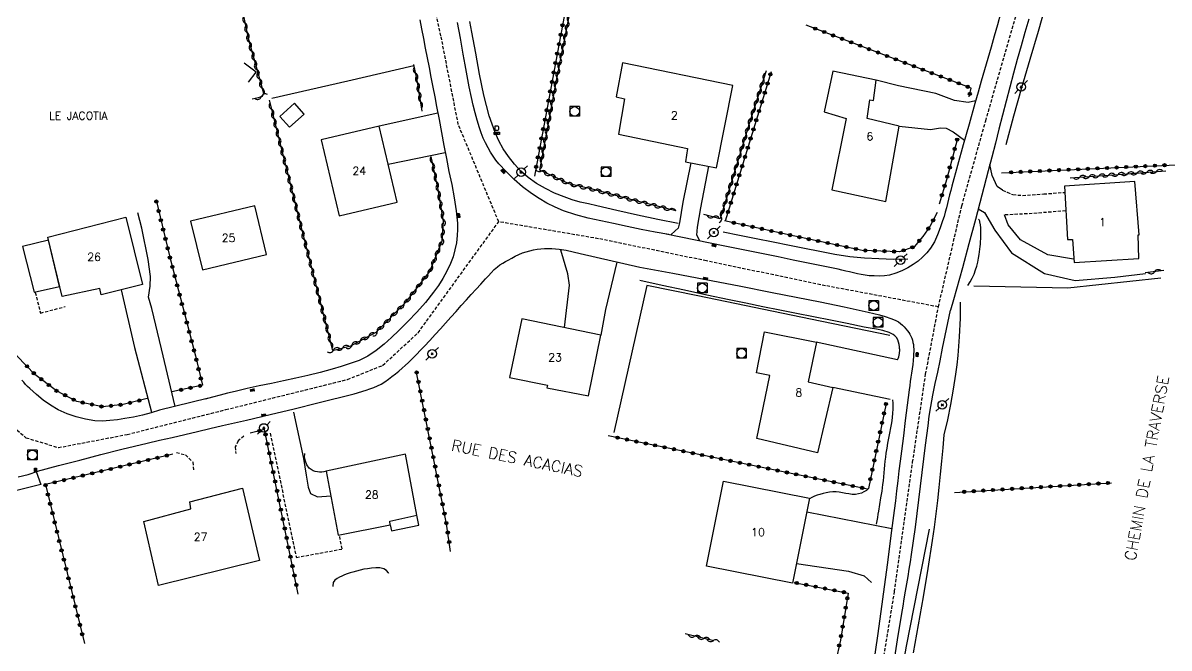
# Model space of a CAD drawing. Header units: millimetres. Extents: x 176000 to 177000, y 162000 to 163001.
# Drawn here: x 176143.6 to 176322.7, y 162331.5 to 162429.3 of the extents above; entities that cross this region are included whole.
import ezdxf
from ezdxf.enums import TextEntityAlignment as Align

# ---------------------------------------------------------------- set-up
doc = ezdxf.new("R2010")
doc.units = ezdxf.units.MM
doc.linetypes.add('DASHED', pattern=[0.75, 0.5, -0.25])
doc.layers.get('0').update_dxf_attribs({"linetype": 'CONTINUOUS'})
for name, color, linetype in [('W0001', 6, 'DASHED'), ('W0008', 7, 'CONTINUOUS'), ('W0014', 7, 'CONTINUOUS'), ('W0017', 7, 'CONTINUOUS'), ('W0101', 7, 'CONTINUOUS'), ('W0104', 1, 'CONTINUOUS'), ('W0112', 1, 'DASHED'), ('W0211', 2, 'CONTINUOUS'), ('W0214', 2, 'CONTINUOUS'), ('W0300', 7, 'CONTINUOUS'), ('W0310', 3, 'CONTINUOUS'), ('W0322', 7, 'CONTINUOUS'), ('W0323', 7, 'CONTINUOUS'), ('W0330', 7, 'CONTINUOUS'), ('W0401', 7, 'CONTINUOUS'), ('W0420', 7, 'CONTINUOUS'), ('W0438', 7, 'CONTINUOUS'), ('W0473', 7, 'CONTINUOUS'), ('W0515', 5, 'CONTINUOUS'), ('W0983', 7, 'CONTINUOUS'), ('W0989', 7, 'CONTINUOUS'), ('W0991', 7, 'CONTINUOUS')]:
    doc.layers.add(name, color=color, linetype=linetype)
doc.styles.get("Standard").update_dxf_attribs({"font": 'romans.shx', "width": 0.85})

# ---------------------------------------------------------------- blocks, each defined once
blk = doc.blocks.new('T420')
for p, q in [((0.75, 0.75), (-0.75, 0.75)), ((-0.75, 0.75), (-0.75, -0.75)), ((0.75, 0.75), (0.75, -0.75)), ((0.75, -0.75), (-0.75, -0.75))]:
    blk.add_line(p, q)
blk.add_ellipse((0, 0), major_axis=(-0.53, 0.53), ratio=1, start_param=3.926991, end_param=10.210176)
blk = doc.blocks.new('T401')
for p, q in [((-0.3, 0.3), (0, 0.3)), ((-0.3, -0.25), (-0.3, 0.3)), ((-0.3, 0.15), (0, 0.15)), ((-0.3, 0), (0, 0)), ((0, 0.3), (0, -0.25)), ((-0.3, -0.15), (0, -0.15)), ((-0.3, -0.25), (-0.3, -0.3)), ((-0.3, -0.3), (0, -0.3)), ((0, -0.3), (0, -0.25))]:
    blk.add_line(p, q)
blk = doc.blocks.new('T473')
for p, q in [((-0.166667, 0.166667), (0.166667, -0.166667)), ((-0.166667, -0.166667), (0.166667, 0.166667)), ((0.500001, 0.500001), (1.000002, 1.000002)), ((-1.000002, -1.000002), (-0.500001, -0.500001))]:
    blk.add_line(p, q)
blk.add_ellipse((0, 0), major_axis=(0.471405, 0.471405), ratio=1, start_param=5.4977871438, end_param=11.780972451)
blk = doc.blocks.new('T438')
for p, q in [((-0.4, 0.2), (0.4, 0.2)), ((-0.4, -0.2), (-0.4, 0.2)), ((0.15, 1.1), (-0.3, 1.1)), ((-0.3, 1.1), (-0.3, 0.5)), ((-0.3, 0.5), (0.15, 0.5)), ((0.3, 0.65), (0.3, 0.95)), ((0.4, 0.2), (0.4, -0.2))]:
    blk.add_line(p, q)
at = {"flags": 128}
for points in [[(-0.4, -0.2), (0.4, 0.2)], [(0.4, -0.2), (-0.4, -0.2)]]:
    blk.add_lwpolyline(points, dxfattribs=at)
for centre, major_axis, start_param, end_param in [((0.15, 0.95), (0.106, -0.106), 0.785398, 2.356194), ((0.15, 0.65), (0.106, 0.106), 3.926991, 5.497787)]:
    blk.add_ellipse(centre, major_axis=major_axis, ratio=1, start_param=start_param, end_param=end_param)
blk = doc.blocks.new('t310o')
at = {"color": 0, "linetype": 'Continuous'}
for centre, start, end in [((-0.5, 0.38), 216.8699, 323.1304), ((0.5, -0.37), 36.8699, 143.1303)]:
    blk.add_arc(centre, 0.625, start, end, dxfattribs=at)
blk = doc.blocks.new('t323o')
at = {"color": 0, "linetype": 'Continuous'}
for radius in [0.25, 0.15]:
    blk.add_circle((0, 0), radius, dxfattribs=at)
blk = doc.blocks.new('t322o')
at = {"color": 0, "linetype": 'Continuous'}
for radius in [0.25, 0.15]:
    blk.add_circle((0, 0), radius, dxfattribs=at)

msp = doc.modelspace()

# ---------------------------------------------------------------- linework, layer by layer
at = {"layer": 'W0001'}
for points in [[(176286.64, 162384.88), (176290.29, 162400.69), (176294.02, 162413.95), (176299, 162431.25), (176303.51, 162448.41), (176304.16, 162451.37), (176304.93, 162454.31), (176305.8, 162457.21), (176306.8, 162460.08), (176307.67, 162462.32), (176308.63, 162464.52), (176309.67, 162466.69), (176310.8, 162468.81)], [(176217.96, 162398.19), (176211.65, 162413.37), (176208.94, 162427.24), (176206.48, 162438.73), (176204.17, 162448.22), (176199.83, 162454.01), (176191.36, 162458.56), (176173.72, 162463.36), (176167.59, 162463.86), (176161.46, 162464.28), (176155.33, 162464.62), (176149.19, 162464.88), (176143.28, 162465.13), (176137.35, 162465.39), (176131.41, 162465.44), (176125.48, 162465.11), (176123.43, 162464.85), (176121.4, 162464.49), (176119.39, 162464.02), (176117.41, 162463.44), (176119.7, 162450.98), (176137.91, 162455.31), (176149.19, 162464.88)], [(176137.22, 162375.52), (176138.7, 162371.33), (176141.02, 162367.13), (176144.12, 162364.43), (176149.18, 162362.89), (176159.92, 162364.94), (176175.32, 162368.82), (176194.35, 162373.54), (176199.83, 162375.74), (176205.38, 162380.85), (176217.96, 162398.19)], [(176286.64, 162384.88), (176268.98, 162388.19), (176250.4, 162392.07), (176233.53, 162395.54), (176217.96, 162398.19)], [(176269.9, 162283.52), (176273.05, 162299.33), (176276.06, 162317.72), (176279.78, 162340.37), (176282.61, 162360.59), (176284.64, 162374.36), (176286.64, 162384.88)]]:
    msp.add_lwpolyline(points, dxfattribs=at)
at = {"layer": 'W0008'}
for points in [[(176205.63, 162429.76), (176205.89, 162428.35), (176206.19, 162426.84), (176206.49, 162425.32), (176206.78, 162423.8), (176207.08, 162422.29), (176207.38, 162420.77), (176207.67, 162419.25), (176207.97, 162417.74), (176208.26, 162416.22), (176208.64, 162414.19), (176209.02, 162412.16), (176209.4, 162410.13), (176209.78, 162408.09), (176210.19, 162406.05), (176210.62, 162404), (176211.01, 162401.94), (176211.31, 162399.87), (176211.42, 162398.92), (176211.5, 162397.96), (176211.53, 162396.99), (176211.49, 162396.03), (176211.34, 162394.91), (176211.12, 162393.81), (176210.82, 162392.73), (176210.43, 162391.67), (176209.88, 162390.48), (176209.24, 162389.34), (176208.53, 162388.25), (176207.77, 162387.19), (176206.52, 162385.59), (176205.18, 162384.08), (176203.78, 162382.62), (176202.34, 162381.2), (176201.21, 162380.12), (176200.06, 162379.05), (176198.84, 162378.05), (176197.52, 162377.18), (176196.18, 162376.52), (176194.78, 162376.01), (176193.35, 162375.58), (176191.93, 162375.17), (176190.06, 162374.64), (176188.17, 162374.17), (176186.27, 162373.73), (176184.37, 162373.32), (176182.46, 162372.93), (176180.56, 162372.53), (176178.66, 162372.11), (176176.77, 162371.67), (176175.6, 162371.38), (176174.44, 162371.09), (176173.28, 162370.78), (176172.12, 162370.48)], [(176296.32, 162430.74), (176295.84, 162428.98), (176295.35, 162427.22), (176294.85, 162425.46), (176294.34, 162423.7), (176293.84, 162421.94), (176293.33, 162420.19), (176292.83, 162418.43), (176292.33, 162416.67), (176291.42, 162413.45), (176290.52, 162410.22), (176289.62, 162407), (176288.73, 162403.77), (176288.55, 162403.09), (176288.38, 162402.41), (176288.22, 162401.72), (176288.06, 162401.04), (176287.89, 162400.36), (176287.71, 162399.68), (176287.51, 162399.01), (176287.29, 162398.34), (176286.9, 162397.24), (176286.5, 162396.14), (176286.02, 162395.06), (176285.4, 162394.05), (176284.83, 162393.32), (176284.17, 162392.65), (176283.46, 162392.04), (176282.71, 162391.5), (176281.84, 162390.97), (176280.94, 162390.51), (176279.99, 162390.14), (176279.02, 162389.86), (176278.22, 162389.73), (176277.42, 162389.69), (176276.62, 162389.71), (176275.82, 162389.76), (176275.2, 162389.83), (176274.59, 162389.93), (176273.98, 162390.05), (176273.37, 162390.19), (176272.77, 162390.34), (176272.17, 162390.49), (176271.56, 162390.63), (176270.96, 162390.77), (176268.62, 162391.25), (176266.28, 162391.73), (176263.94, 162392.21), (176261.6, 162392.68), (176260.56, 162392.89), (176259.51, 162393.1), (176258.47, 162393.31), (176257.43, 162393.52), (176256.38, 162393.73), (176255.34, 162393.94), (176254.3, 162394.15), (176253.26, 162394.36), (176250.97, 162394.84), (176248.68, 162395.31), (176246.39, 162395.79), (176244.1, 162396.27)], [(176300.75, 162429.87), (176300.14, 162427.77), (176299.54, 162425.67), (176298.95, 162423.56), (176298.36, 162421.39), (176297.78, 162419.21), (176297.21, 162417.03), (176296.65, 162414.85), (176296.09, 162412.67), (176295.53, 162410.49), (176294.96, 162408.31), (176294.39, 162406.14), (176293.4, 162402.34), (176292.41, 162398.54), (176291.41, 162394.75), (176290.38, 162390.96), (176289.93, 162389.31), (176289.47, 162387.65), (176289, 162386), (176288.52, 162384.36)], [(176145.92, 162359.19), (176149.21, 162360.08), (176152.51, 162360.94), (176155.81, 162361.79), (176159.11, 162362.62), (176161.07, 162363.1), (176163.03, 162363.57), (176165, 162364.03), (176166.96, 162364.49), (176168.93, 162364.95), (176170.89, 162365.4), (176172.85, 162365.86), (176174.82, 162366.32), (176178.54, 162367.2), (176182.26, 162368.06), (176185.99, 162368.95), (176189.7, 162369.86), (176191.6, 162370.33), (176193.5, 162370.8), (176195.39, 162371.31), (176197.26, 162371.88), (176197.85, 162372.08), (176198.44, 162372.29), (176199.02, 162372.53), (176199.58, 162372.81), (176200.17, 162373.16), (176200.74, 162373.56), (176201.29, 162373.98), (176201.83, 162374.41), (176202.36, 162374.83), (176202.86, 162375.28), (176203.36, 162375.73), (176203.85, 162376.19), (176204.5, 162376.81), (176205.13, 162377.45), (176205.75, 162378.1), (176206.36, 162378.75), (176207.2, 162379.64), (176208.03, 162380.54), (176208.85, 162381.44), (176209.67, 162382.35), (176210.48, 162383.26), (176211.3, 162384.17), (176212.12, 162385.08), (176212.94, 162385.98), (176213.68, 162386.8), (176214.42, 162387.63), (176215.16, 162388.45), (176215.92, 162389.26), (176216.36, 162389.74), (176216.8, 162390.23), (176217.25, 162390.7), (176217.75, 162391.13), (176218.15, 162391.43), (176218.58, 162391.7), (176219.01, 162391.96), (176219.45, 162392.2), (176219.99, 162392.51), (176220.54, 162392.8), (176221.11, 162393.08), (176221.68, 162393.31), (176222.25, 162393.5), (176222.82, 162393.66), (176223.4, 162393.79), (176223.98, 162393.89), (176224.55, 162393.96), (176225.11, 162394.01), (176225.69, 162394.03), (176226.26, 162394.01), (176227.38, 162393.9), (176228.49, 162393.74), (176229.59, 162393.5), (176230.67, 162393.21)], [(176230.67, 162393.21), (176239.98, 162391.08)], [(176279.6, 162328.76), (176280.26, 162332.86), (176280.92, 162336.96), (176281.11, 162338.11), (176281.31, 162339.27), (176281.5, 162340.42), (176281.7, 162341.57), (176281.9, 162342.73), (176282.09, 162343.88), (176282.28, 162345.04), (176282.45, 162346.2), (176282.76, 162348.33), (176283.04, 162350.46), (176283.32, 162352.6), (176283.58, 162354.73), (176283.84, 162356.87), (176284.11, 162359.01), (176284.37, 162361.14), (176284.64, 162363.28), (176284.83, 162364.78), (176285.01, 162366.29), (176285.2, 162367.8), (176285.43, 162369.3), (176285.76, 162371.09), (176286.13, 162372.88), (176286.52, 162374.66), (176286.9, 162376.45), (176287.3, 162378.43), (176287.71, 162380.4), (176288.12, 162382.38), (176288.52, 162384.36)]]:
    msp.add_lwpolyline(points, dxfattribs=at)
at = {"layer": 'W0014'}
for points in [[(176244.55, 162396.19), (176242.37, 162396.58), (176240.2, 162397), (176238.04, 162397.44), (176235.88, 162397.92), (176233.92, 162398.34), (176231.95, 162398.76), (176229.99, 162399.25), (176228.08, 162399.9), (176226.77, 162400.46), (176225.5, 162401.11), (176224.27, 162401.83), (176223.08, 162402.63), (176221.7, 162403.67), (176220.39, 162404.79), (176219.15, 162405.99), (176217.98, 162407.26), (176217.51, 162407.84), (176217.07, 162408.45), (176216.67, 162409.08), (176216.3, 162409.73), (176215.9, 162410.5), (176215.55, 162411.28), (176215.24, 162412.08), (176214.95, 162412.88), (176214.58, 162414.05), (176214.27, 162415.23), (176213.99, 162416.41), (176213.72, 162417.6), (176213.36, 162419.3), (176213.04, 162421), (176212.74, 162422.7), (176212.43, 162424.41), (176211.97, 162426.88), (176211.51, 162429.35)], [(176245.99, 162397.94), (176242.8, 162398.56), (176239.61, 162399.22), (176236.43, 162399.93), (176233.26, 162400.68), (176231.98, 162400.98), (176230.69, 162401.27), (176229.41, 162401.62), (176228.16, 162402.06), (176226.69, 162402.68), (176225.25, 162403.38), (176223.86, 162404.19), (176222.55, 162405.13), (176221.43, 162406.12), (176220.4, 162407.2), (176219.48, 162408.37), (176218.64, 162409.6), (176217.96, 162410.83), (176217.4, 162412.12), (176216.92, 162413.44), (176216.49, 162414.77), (176215.63, 162417.99), (176214.97, 162421.27), (176214.39, 162424.56), (176213.77, 162427.82), (176213.43, 162429.48)], [(176239.98, 162391.08), (176245.16, 162390.13), (176250.33, 162389.15), (176255.51, 162388.16), (176260.68, 162387.14), (176264.42, 162386.41), (176268.17, 162385.68), (176271.91, 162384.9), (176275.64, 162384.05), (176276.54, 162383.84), (176277.44, 162383.62), (176278.33, 162383.37), (176279.21, 162383.06), (176279.61, 162382.9), (176280, 162382.73), (176280.38, 162382.52), (176280.74, 162382.29), (176281.04, 162382.03), (176281.31, 162381.76), (176281.56, 162381.46), (176281.8, 162381.15), (176281.99, 162380.89), (176282.17, 162380.61), (176282.33, 162380.32), (176282.47, 162380.01), (176282.58, 162379.67), (176282.66, 162379.33), (176282.72, 162378.98), (176282.76, 162378.63), (176282.78, 162378.26), (176282.78, 162377.9), (176282.77, 162377.53), (176282.74, 162377.17), (176282.69, 162376.51), (176282.62, 162375.85), (176282.53, 162375.19), (176282.44, 162374.54), (176282.34, 162373.88), (176282.24, 162373.23), (176282.15, 162372.57), (176282.06, 162371.92), (176281.76, 162369.52), (176281.46, 162367.12), (176281.16, 162364.73), (176280.86, 162362.33), (176280.67, 162360.78), (176280.48, 162359.23), (176280.29, 162357.68), (176280.1, 162356.13), (176279.91, 162354.58), (176279.72, 162353.03), (176279.52, 162351.47), (176279.32, 162349.92), (176278.62, 162344.55), (176277.9, 162339.19), (176277.16, 162333.82), (176276.4, 162328.46)], [(176280.23, 162376.59), (176280.34, 162376.83), (176280.43, 162377.08), (176280.5, 162377.34), (176280.55, 162377.6), (176280.57, 162377.72), (176280.58, 162377.85), (176280.59, 162377.98), (176280.59, 162378.11), (176280.59, 162378.24), (176280.58, 162378.36), (176280.57, 162378.49), (176280.55, 162378.62), (176280.5, 162378.99), (176280.42, 162379.37), (176280.29, 162379.74), (176280.1, 162380.08), (176279.85, 162380.34), (176279.56, 162380.56), (176279.24, 162380.73), (176278.92, 162380.88), (176277.97, 162381.2), (176276.98, 162381.4), (176276, 162381.55), (176275.02, 162381.72), (176272.39, 162382.27), (176269.76, 162382.81), (176267.12, 162383.34), (176264.49, 162383.86), (176261.85, 162384.39), (176259.21, 162384.91), (176256.58, 162385.45), (176253.95, 162385.99), (176250.45, 162386.72), (176246.96, 162387.47), (176243.48, 162388.22), (176239.99, 162388.98)], [(176164.99, 162368.73), (176163.65, 162368.31), (176162.3, 162367.96), (176160.94, 162367.65), (176159.56, 162367.41), (176158.41, 162367.24), (176157.24, 162367.1), (176156.07, 162367.03), (176154.89, 162367.09), (176153.4, 162367.33), (176151.95, 162367.69), (176150.53, 162368.19), (176149.15, 162368.81), (176147.94, 162369.5), (176146.81, 162370.31), (176145.74, 162371.2), (176144.7, 162372.11), (176144.37, 162372.43), (176144.07, 162372.76), (176143.77, 162373.1), (176143.48, 162373.45)], [(176172.42, 162370.56), (176164.99, 162368.73)], [(176142.91, 162358.3), (176144.45, 162358.7), (176145.96, 162359.2)], [(176145.71, 162359.15), (176146.45, 162357.14)], [(176146.45, 162357.14), (176136.32, 162354.64)]]:
    msp.add_lwpolyline(points, dxfattribs=at)
at = {"layer": 'W0017'}
for points in [[(176292.45, 162417.1), (176291.26, 162416.85), (176289.15, 162417.16), (176286.22, 162418.25), (176280.39, 162419.42), (176276.92, 162420.31)], [(176208.46, 162415.18), (176199.3, 162413.14)], [(176280.52, 162413.14), (176285.41, 162412.6), (176286.95, 162412.86), (176287.86, 162412.83), (176288.95, 162412.23), (176290.72, 162410.92)], [(176200.71, 162407.15), (176200.7, 162407.18), (176209.61, 162409.02)], [(176247.95, 162407.42), (176246.7, 162401.23), (176246.18, 162398), (176245.98, 162397.17), (176245.53, 162396.76), (176244.82, 162396.13)], [(176249.54, 162400.34), (176250.79, 162406.87)], [(176296.66, 162403.13), (176295.79, 162403.69), (176295.01, 162405.42), (176294.66, 162407.14)], [(176167.44, 162369.33), (176165.27, 162378.35), (176163.76, 162384.64), (176163.28, 162386.39), (176163.51, 162388.11), (176163.59, 162389.65), (176163.21, 162392.3), (176162.21, 162397.17), (176161.57, 162399.57)], [(176249.38, 162395.22), (176248.91, 162396.09), (176249.02, 162397.34), (176249.54, 162400.34)], [(176292.85, 162400.2), (176293.84, 162399.63), (176295.45, 162396.89), (176298.03, 162393.35), (176303.19, 162390.1), (176308.01, 162389), (176314.17, 162389.54), (176318.96, 162390.1)], [(176307.71, 162392.33), (176303.73, 162393.01), (176299.48, 162395.34), (176297.55, 162397.71), (176296.98, 162399.25)], [(176228.21, 162381.65), (176229.04, 162388.27), (176228.74, 162390.04), (176227.67, 162393.75)], [(176236.43, 162391.89), (176234.62, 162384.47), (176233.93, 162380.48)], [(176158.97, 162387.55), (176161.06, 162378.53), (176163.74, 162368.43)], [(176280.23, 162376.59), (176267.55, 162379.38)], [(176279.12, 162370.39), (176270.13, 162372.28)], [(176185.92, 162368.42), (176187.49, 162361.16), (176187.89, 162358.57), (176188.2, 162356.71), (176188.56, 162355.69), (176189.68, 162355.21), (176191.72, 162355.36)], [(176279.36, 162350.21), (176266.08, 162352.79)], [(176264.49, 162344.79), (176272.61, 162343.58), (176275.06, 162342.82), (176276.2, 162341.81)]]:
    msp.add_lwpolyline(points, dxfattribs=at)
at = {"layer": 'W0101'}
for points in [[(176251.98, 162406.64), (176254.54, 162419.51), (176237.29, 162423.01), (176236.29, 162417.73), (176237.63, 162417.41), (176236.65, 162411.86), (176247.45, 162409.66), (176247.12, 162407.58)], [(176278.42, 162401.34), (176280.52, 162413.15), (176275.51, 162414.35), (176275.91, 162417.27), (176276.51, 162417.14), (176276.92, 162420.31), (176270.12, 162421.75), (176268.77, 162415.39), (176272.21, 162414.35), (176269.97, 162403.17)], [(176202.09, 162401.26), (176199.3, 162413.14), (176190.24, 162411.02), (176193.03, 162399.14)], [(176306.33, 162403.74), (176306.82, 162395.44), (176307.57, 162395.39), (176307.57, 162395.4), (176307.84, 162391.81), (176317.93, 162392.46), (176317.81, 162396.15), (176318.01, 162396.17), (176317.33, 162404.46)], [(176171.69, 162390.65), (176181.7, 162393.09), (176179.85, 162400.7), (176169.83, 162398.26), (176171.69, 162390.65)], [(176162.33, 162388.36), (176155.87, 162386.79), (176155.65, 162387.73), (176149.76, 162386.5), (176147.51, 162395.76), (176159.74, 162398.88)], [(176219.63, 162373.82), (176225.56, 162372.67), (176225.5, 162372.22), (176231.98, 162370.97), (176233.93, 162380.48), (176221.56, 162383.01)], [(176270.13, 162372.29), (176267.75, 162362.05), (176258.28, 162364.29), (176260.28, 162374.16), (176258.24, 162374.56), (176259.46, 162380.96), (176267.61, 162379.37), (176266.29, 162373.15)], [(176192.87, 162349.21), (176201.03, 162350.83), (176200.93, 162351.4), (176205.18, 162352.34), (176203.4, 162361.86), (176191.01, 162359.2)], [(176180.59, 162345.23), (176164.83, 162341.34), (176162.53, 162351.34), (176169.88, 162353.34), (176169.74, 162354.43), (176177.93, 162356.53)], [(176266.52, 162354.98), (176263.87, 162341.68), (176250.4, 162344.36), (176253.05, 162357.66)]]:
    msp.add_lwpolyline(points, close=True, dxfattribs=at)
at = {"layer": 'W0104'}
for points in [[(176180.06, 162421.55), (176178.2, 162422.97)], [(176178.86, 162419.99), (176180.06, 162421.55)], [(176201.03, 162350.83), (176201.22, 162349.89), (176205.46, 162350.76), (176205.18, 162352.34)]]:
    msp.add_lwpolyline(points, dxfattribs=at)
for points in [[(176185.3, 162412.96), (176187.58, 162415.03), (176186.06, 162416.71), (176183.77, 162414.64)], [(176147.62, 162395.3), (176143.59, 162394.33), (176145.4, 162387.19), (176149.38, 162388.05)]]:
    msp.add_lwpolyline(points, close=True, dxfattribs=at)
at = {"layer": 'W0112'}
for points in [[(176296.65, 162403.13), (176297.36, 162402.8), (176298.27, 162402.43), (176299.78, 162402.31), (176303.09, 162402.53), (176306.32, 162402.78)], [(176306.53, 162399.89), (176301.29, 162399.47), (176296.92, 162399.24)], [(176145.58, 162387.15), (176146.39, 162383.91), (176150.26, 162384.93)], [(176178.16, 162364.66), (176177.26, 162363.92), (176176.81, 162363), (176176.88, 162361.94)], [(176182.25, 162365.12), (176186.35, 162345.72), (176193.52, 162347.04), (176193.07, 162349.25)], [(176167.64, 162362.13), (176169.03, 162361.73), (176170.17, 162360.63), (176170.3, 162359.36)]]:
    msp.add_lwpolyline(points, dxfattribs=at)
at = {"layer": 'W0211'}
for points in [[(176297.2, 162410.29), (176298.43, 162414.73), (176299.69, 162419.16), (176300.96, 162423.58), (176302.26, 162428), (176303.52, 162432.39), (176304.77, 162436.78), (176306.1, 162441.16), (176307.6, 162445.48), (176308.38, 162447.74), (176309.17, 162450.04), (176310.17, 162452.29), (176311.53, 162454.35), (176312.15, 162455.03), (176312.85, 162455.63), (176313.65, 162456.12), (176314.54, 162456.45), (176316.57, 162456.74), (176318.6, 162456.61), (176320.57, 162456.18), (176322.46, 162455.57), (176325.6, 162454.12)], [(176291.23, 162388.2), (176291.59, 162388.78), (176291.91, 162389.39), (176292.2, 162390.02), (176292.45, 162390.66), (176292.64, 162391.25), (176292.78, 162391.86), (176292.9, 162392.48), (176293, 162393.09), (176293.06, 162393.49), (176293.12, 162393.9), (176293.16, 162394.3), (176293.2, 162394.7), (176293.23, 162395.11), (176293.25, 162395.52), (176293.27, 162395.92), (176293.27, 162396.33), (176293.27, 162396.79), (176293.26, 162397.26), (176293.21, 162397.73), (176293.11, 162398.19), (176293.08, 162398.3), (176293.03, 162398.4), (176292.98, 162398.5), (176292.92, 162398.59)], [(176287.54, 162364.88), (176288.09, 162367.24), (176288.58, 162369.61), (176289.01, 162372), (176289.38, 162374.39), (176289.56, 162375.84), (176289.7, 162377.3), (176289.81, 162378.76), (176289.91, 162380.22), (176289.97, 162381.18), (176290.02, 162382.15), (176290.06, 162383.11), (176290.09, 162384.07), (176290.1, 162384.46), (176290.1, 162384.85), (176290.11, 162385.24), (176290.1, 162385.62)], [(176282.73, 162330.81), (176283.55, 162335.19), (176284.32, 162339.57), (176285.04, 162343.97), (176285.71, 162348.37), (176286.01, 162350.44), (176286.27, 162352.52), (176286.52, 162354.6), (176286.75, 162356.67), (176286.97, 162358.73), (176287.18, 162360.78), (176287.36, 162362.83), (176287.54, 162364.88)], [(176191.01, 162359.2), (176190.67, 162359.11), (176190.33, 162359.07), (176189.98, 162359.06), (176189.64, 162359.1), (176189.3, 162359.17), (176188.96, 162359.27), (176188.64, 162359.44), (176188.36, 162359.68), (176188, 162360.18), (176187.76, 162360.75), (176187.65, 162361.35), (176187.67, 162361.97)], [(176275.71, 162356.48), (176275.38, 162356.19), (176275.01, 162355.95), (176274.61, 162355.77), (176274.18, 162355.65), (176273.67, 162355.58), (176273.16, 162355.58), (176272.65, 162355.64), (176272.15, 162355.73), (176271.65, 162355.82), (176271.16, 162355.91), (176270.66, 162355.96), (176270.15, 162355.97), (176269.63, 162355.92), (176269.12, 162355.83), (176268.61, 162355.71), (176268.11, 162355.57), (176267.69, 162355.43), (176267.29, 162355.28), (176266.89, 162355.1), (176266.5, 162354.9)]]:
    msp.add_lwpolyline(points, dxfattribs=at)
at = {"layer": 'W0214'}
for points in [[(176281.88, 162392.34), (176279.61, 162392.31), (176277.34, 162392.37), (176275.08, 162392.51), (176272.82, 162392.73), (176270.45, 162393.07), (176268.09, 162393.52), (176265.74, 162394.01), (176263.4, 162394.49), (176260.8, 162395), (176258.19, 162395.51), (176255.59, 162396.04), (176253, 162396.57)], [(176279.49, 162370.35), (176279.53, 162369.85), (176279.54, 162369.34), (176279.53, 162368.84), (176279.49, 162368.34), (176279.41, 162367.54), (176279.3, 162366.74), (176279.16, 162365.95), (176279.01, 162365.16), (176278.85, 162364.37), (176278.7, 162363.58), (176278.56, 162362.79), (176278.44, 162361.99), (176278.36, 162361.38), (176278.29, 162360.77), (176278.23, 162360.16), (176278.18, 162359.55), (176278.12, 162358.94), (176278.06, 162358.33), (176277.99, 162357.71), (176277.92, 162357.11), (176277.78, 162356.07), (176277.61, 162355.04), (176277.45, 162354), (176277.28, 162352.97), (176277.19, 162352.46), (176277.11, 162351.94), (176277.02, 162351.42), (176276.93, 162350.91)]]:
    msp.add_lwpolyline(points, dxfattribs=at)
at = {"layer": 'W0300'}
msp.add_lwpolyline([(176285.17, 162350.16), (176281.62, 162331.86), (176279.73, 162321.28), (176277.71, 162311.86), (176276.73, 162305.39), (176275.68, 162298.49), (176275, 162292.46)], dxfattribs=at)
at = {"layer": 'W0310'}
for points in [[(176167, 162458.95), (176168.73, 162458.88), (176170.2, 162458.61), (176170.85, 162458.43), (176171.3, 162457.74), (176172.64, 162452.42), (176176.6, 162437.57), (176178.8, 162426.91), (176181.2, 162418.29), (176181.02, 162417.79), (176180.39, 162417.58), (176179.45, 162417.33)], [(176245.6, 162399.88), (176239.16, 162401.52), (176232.99, 162403.16), (176228.97, 162404.12), (176224.36, 162406.23), (176226.91, 162419.99), (176230.26, 162436.88), (176239.22, 162438.17), (176244.8, 162436.09)], [(176205.98, 162415.48), (176205.22, 162420.3), (176204.68, 162422.77)], [(176259.75, 162421.78), (176257.07, 162413.49), (176252.56, 162398.64), (176250.02, 162399.33)], [(176182.11, 162417.2), (176187.26, 162396.65), (176192.01, 162378.08), (176194.87, 162378.81), (176198.84, 162380.92), (176203.57, 162385.72), (176207.19, 162390.42), (176209.13, 162395.2), (176209.35, 162398.24), (176208.53, 162402.95), (176207.39, 162408.41)], [(176307.21, 162405.03), (176313.96, 162405.53), (176322.14, 162406.15)], [(176321.86, 162390.58), (176318.92, 162390.2)], [(176251.57, 162332.68), (176247.08, 162333.75)]]:
    msp.add_lwpolyline(points, dxfattribs=at)
at = {"layer": 'W0322'}
for points in [[(176284.2, 162395.88), (176282.87, 162394.29), (176280.55, 162393.5), (176274.74, 162393.72), (176263.47, 162396.11), (176253.21, 162398.35)], [(176278.45, 162369.76), (176275.71, 162356.48)], [(176264.12, 162341.79), (176272.54, 162340.15), (176271.33, 162332.79), (176270.8, 162330.49)]]:
    msp.add_lwpolyline(points, dxfattribs=at)
at = {"layer": 'W0323'}
for points in [[(176222.95, 162436.14), (176229.49, 162437.35), (176223.54, 162405.3)], [(176291.44, 162417.73), (176291.75, 162419.08), (176265.99, 162428.92)], [(176260.51, 162421.62), (176253.33, 162398.29)], [(176289.62, 162411.22), (176287.93, 162404.88), (176286.75, 162400.92)], [(176296.49, 162405.84), (176323.8, 162407.1), (176328.64, 162407.43)], [(176163.04, 162370.54), (176159.32, 162369.62), (176156.05, 162369.28), (176152.08, 162370.11), (176148.9, 162371.75), (176145.51, 162374.33), (176142.72, 162377.19), (176141.91, 162378.6), (176140.69, 162382.92), (176134.99, 162405.38), (176137.87, 162406.1)], [(176164.43, 162401.57), (176166.59, 162392.64), (176170.58, 162377.25), (176171.68, 162372.63), (176166.9, 162371.61)], [(176286.42, 162399.61), (176285.31, 162397.45), (176284.22, 162395.88)], [(176210.45, 162346.64), (176209.79, 162350.99), (176205.09, 162374.91)], [(176181.38, 162365.69), (176179.15, 162365.16)], [(176186.65, 162339.95), (176181.38, 162365.69)], [(176275.58, 162356.41), (176235.05, 162364.74)], [(176167.04, 162361.86), (176147.15, 162357.11)], [(176147.15, 162357.11), (176153.26, 162332.26)], [(176289.17, 162355.89), (176313.67, 162357.38)]]:
    msp.add_lwpolyline(points, dxfattribs=at)
at = {"layer": 'W0330'}
for points in [[(176204.69, 162422.58), (176194.4, 162420.17), (176182.51, 162417.45)], [(176292.17, 162388.19), (176306.87, 162387.88), (176321.4, 162389.44)], [(176249.05, 162386.62), (176241.1, 162388.2), (176235.93, 162365.27)], [(176279.07, 162380.41), (176266.68, 162382.98), (176249.05, 162386.62)]]:
    msp.add_lwpolyline(points, dxfattribs=at)
at = {"layer": 'W0515'}
msp.add_lwpolyline([(176200.81, 162343.22), (176200.75, 162343.3), (176200.43, 162343.65), (176200.03, 162343.91), (176199.39, 162344.1), (176198.74, 162344.11), (176198.1, 162344.04), (176197.49, 162343.96), (176196.9, 162343.88), (176196.32, 162343.75), (176195.75, 162343.59), (176195.18, 162343.43), (176194.74, 162343.3), (176194.31, 162343.16), (176193.88, 162342.99), (176193.46, 162342.79), (176193.11, 162342.62), (176192.72, 162342.44), (176192.35, 162342.17), (176192.11, 162341.79), (176192.03, 162341.24), (176192.04, 162341.2)], dxfattribs=at)

# ---------------------------------------------------------------- block references
at = {"layer": 'W0310'}
for p, rotation in [((176178.32, 162429.24), 281.6579012662075), ((176228.8, 162429.53), 78.79713303004982), ((176178.62, 162427.78), 281.6579012662075), ((176228.51, 162428.06), 78.79713303004982), ((176178.97, 162426.32), 285.5223974933872), ((176227.93, 162425.12), 78.79713303004982), ((176228.22, 162426.59), 78.79713303004982), ((176179.37, 162424.87), 285.5223974933872), ((176179.77, 162423.43), 285.5223974933872), ((176227.64, 162423.65), 78.79713303004982), ((176180.17, 162421.98), 285.5223974933872), ((176227.34, 162422.18), 78.79713303004982), ((176180.57, 162420.53), 285.5223974933872), ((176204.98, 162421.39), 102.4154094470378), ((176205.28, 162419.92), 98.96714300709452), ((176227.05, 162420.71), 78.79713303004982), ((176259.33, 162420.49), 252.1070568537386), ((176180.97, 162419.09), 285.5223974933872), ((176205.51, 162418.44), 98.96714300709452), ((176226.77, 162419.23), 79.5007724595267), ((176258.87, 162419.06), 252.1070568537386), ((176180.89, 162417.75), 198.4075738685296), ((176205.75, 162416.96), 98.96714300709452), ((176226.22, 162416.28), 79.5007724595267), ((176226.5, 162417.76), 79.5007724595267), ((176257.95, 162416.2), 252.1070568537386), ((176258.41, 162417.63), 252.1070568537386), ((176182.47, 162415.75), 284.0893667573545), ((176182.84, 162414.29), 284.0893667573545), ((176225.95, 162414.81), 79.5007724595267), ((176257.49, 162414.78), 252.1070568537386), ((176183.2, 162412.84), 284.0893667573545), ((176225.68, 162413.33), 79.5007724595267), ((176257.03, 162413.35), 253.0978195520144), ((176183.57, 162411.38), 284.0893667573545), ((176225.4, 162411.86), 79.5007724595267), ((176256.59, 162411.91), 253.0978195520144), ((176183.93, 162409.93), 284.0893667573545), ((176225.13, 162410.38), 79.5007724595267), ((176255.72, 162409.04), 253.0978195520144), ((176256.16, 162410.48), 253.0978195520144), ((176184.3, 162408.47), 284.0893667573545), ((176207.6, 162407.38), 101.8357518988927), ((176224.58, 162407.43), 79.5007724595267), ((176224.86, 162408.91), 79.5007724595267), ((176255.28, 162407.61), 253.0978195520144), ((176184.66, 162407.02), 284.0893667573545), ((176185.03, 162405.56), 284.0893667573545), ((176207.91, 162405.92), 101.8357518988927), ((176224.61, 162406.11), 155.4390024769371), ((176254.85, 162406.17), 253.0978195520144), ((176320.67, 162406.04), 4.360156955737527), ((176185.39, 162404.11), 284.0893667573545), ((176208.22, 162404.45), 101.8357518988927), ((176225.97, 162405.49), 155.4390024769371), ((176227.34, 162404.87), 155.4390024769371), ((176228.7, 162404.24), 155.4390024769371), ((176254.41, 162404.74), 253.0978195520144), ((176308.71, 162405.14), 4.25704846634216), ((176310.2, 162405.25), 4.25704846634216), ((176311.7, 162405.36), 4.25704846634216), ((176313.2, 162405.47), 4.25704846634216), ((176314.69, 162405.58), 4.360156955737527), ((176316.19, 162405.7), 4.360156955737527), ((176317.68, 162405.81), 4.360156955737527), ((176319.18, 162405.93), 4.360156955737527), ((176185.76, 162402.65), 284.0893667573545), ((176208.52, 162402.98), 101.8357518988927), ((176230.14, 162403.84), 166.5247373848166), ((176231.6, 162403.49), 166.5247373848166), ((176233.06, 162403.14), 165.1582067856947), ((176234.51, 162402.75), 165.1582067856947), ((176235.96, 162402.37), 165.1582067856947), ((176253.54, 162401.87), 253.0978195520144), ((176253.97, 162403.3), 253.0978195520144), ((176186.12, 162401.2), 284.0893667573545), ((176208.78, 162401.5), 99.91652612073702), ((176209.04, 162400.02), 99.91652612073702), ((176237.41, 162401.99), 165.1582067856947), ((176238.86, 162401.6), 165.1582067856947), ((176240.31, 162401.23), 165.7148006459441), ((176241.76, 162400.86), 165.7148006459441), ((176253.1, 162400.43), 253.0978195520144), ((176186.49, 162399.74), 284.0893667573545), ((176186.85, 162398.29), 284.0893667573545), ((176209.3, 162398.55), 99.91652612073702), ((176243.22, 162400.49), 165.7148006459441), ((176244.67, 162400.12), 165.7148006459441), ((176251.47, 162398.94), 164.970348751255), ((176252.67, 162399), 253.0978195520144), ((176187.22, 162396.83), 284.0893667573545), ((176209.27, 162397.05), 85.8311299021196), ((176187.59, 162395.38), 284.3240757397836), ((176209.16, 162395.56), 85.8311299021196), ((176187.96, 162393.93), 284.3240757397836), ((176208.7, 162394.14), 67.90566774835979), ((176188.33, 162392.47), 284.3240757397836), ((176188.7, 162391.02), 284.3240757397836), ((176207.57, 162391.36), 67.90566774835979), ((176208.14, 162392.75), 67.90566774835979), ((176189.07, 162389.57), 284.3240757397836), ((176206.9, 162390.04), 52.40785998755435), ((176320.41, 162390.39), 187.3707296015801), ((176189.44, 162388.11), 284.3240757397836), ((176205.07, 162387.66), 52.40785998755435), ((176205.98, 162388.85), 52.40785998755435), ((176189.81, 162386.66), 284.3240757397836), ((176204.15, 162386.47), 52.40785998755435), ((176190.19, 162385.21), 284.3240757397836), ((176202.13, 162384.26), 45.43846422644146), ((176203.19, 162385.33), 45.43846422644146), ((176190.56, 162383.75), 284.3240757397836), ((176190.93, 162382.3), 284.3240757397836), ((176201.08, 162383.19), 45.43846422644146), ((176191.3, 162380.85), 284.3240757397836), ((176198.98, 162381.05), 45.43846422644146), ((176200.03, 162382.12), 45.43846422644146), ((176191.67, 162379.39), 284.3240757397836), ((176195.04, 162378.89), 28.0252268176852), ((176196.36, 162379.6), 28.0252268176852), ((176197.69, 162380.3), 28.0252268176852), ((176192.15, 162378.12), 14.20058921357663), ((176193.6, 162378.48), 14.20058921357663), ((176248.54, 162333.4), 166.6726576498534), ((176250, 162333.06), 166.6726576498534), ((176251.46, 162332.71), 166.6726576498534)]:
    msp.add_blockref('t310o', p, dxfattribs=dict(at, rotation=rotation))
at = {"layer": 'W0322'}
for p, rotation in [((176254.68, 162398.03), 167.6647443796062), ((176256.14, 162397.71), 167.6647443796062), ((176257.61, 162397.39), 167.6647443796062), ((176259.07, 162397.07), 167.6647443796062), ((176260.54, 162396.75), 167.6647443796062), ((176262, 162396.43), 167.6647443796062), ((176263.47, 162396.1), 168.0680747519963), ((176264.94, 162395.79), 168.0680747519963), ((176266.4, 162395.48), 168.0680747519963), ((176267.87, 162395.17), 168.0680747519963), ((176269.34, 162394.86), 168.0680747519963), ((176270.81, 162394.55), 168.0680747519963), ((176272.27, 162394.24), 168.0680747519963), ((176273.74, 162393.93), 168.0680747519963), ((176275.22, 162393.7), 177.8186403353608), ((176276.72, 162393.65), 177.8186403353608), ((176278.22, 162393.59), 177.8186403353608), ((176281.18, 162393.72), 198.693869240272), ((176282.6, 162394.2), 198.693869240272), ((176283.65, 162395.22), 230.0144760106831), ((176279.71, 162393.53), 177.8186403353608), ((176278.44, 162369.7), 258.340313170066), ((176277.83, 162366.76), 258.340313170066), ((176278.13, 162368.23), 258.340313170066), ((176277.53, 162365.29), 258.340313170066), ((176277.22, 162363.82), 258.340313170066), ((176276.92, 162362.35), 258.340313170066), ((176276.62, 162360.88), 258.340313170066), ((176276.01, 162357.95), 258.340313170066), ((176276.31, 162359.42), 258.340313170066), ((176264.51, 162341.72), 348.9796958207897), ((176265.99, 162341.43), 348.9796958207897), ((176267.46, 162341.14), 348.9796958207897), ((176268.93, 162340.86), 348.9796958207897), ((176270.4, 162340.57), 348.9796958207897), ((176271.87, 162340.28), 348.9796958207897), ((176272.4, 162339.34), 260.689066675542), ((176271.92, 162336.38), 260.689066675542), ((176272.16, 162337.86), 260.689066675542), ((176271.68, 162334.9), 260.689066675542), ((176271.43, 162333.42), 260.689066675542), ((176271.14, 162331.95), 256.9361766422534)]:
    msp.add_blockref('t322o', p, dxfattribs=dict(at, rotation=rotation))
at = {"layer": 'W0323'}
for p, rotation in [((176227.92, 162428.9), 259.4781787013603), ((176267.39, 162428.38), 159.1068037753988), ((176268.79, 162427.85), 159.1068037753988), ((176227.37, 162425.95), 259.4781787013603), ((176227.65, 162427.42), 259.4781787013603), ((176270.19, 162427.31), 159.1068037753988), ((176271.59, 162426.78), 159.1068037753988), ((176273, 162426.24), 159.1068037753988), ((176227.1, 162424.47), 259.4781787013603), ((176274.4, 162425.71), 159.1068037753988), ((176275.8, 162425.17), 159.1068037753988), ((176277.2, 162424.64), 159.1068037753988), ((176278.6, 162424.1), 159.1068037753988), ((176226.82, 162423), 259.4781787013603), ((176280, 162423.57), 159.1068037753988), ((176281.4, 162423.03), 159.1068037753988), ((176282.8, 162422.5), 159.1068037753988), ((176226.55, 162421.52), 259.4781787013603), ((176260.39, 162421.23), 252.8869932604945), ((176284.21, 162421.96), 159.1068037753988), ((176285.61, 162421.43), 159.1068037753988), ((176287.01, 162420.89), 159.1068037753988), ((176226.28, 162420.05), 259.4781787013603), ((176259.95, 162419.8), 252.8869932604945), ((176288.41, 162420.36), 159.1068037753988), ((176289.81, 162419.82), 159.1068037753988), ((176291.21, 162419.29), 159.1068037753988), ((176225.73, 162417.1), 259.4781787013603), ((176226, 162418.57), 259.4781787013603), ((176259.07, 162416.93), 252.8869932604945), ((176259.51, 162418.36), 252.8869932604945), ((176291.54, 162418.18), 76.93426981639705), ((176225.45, 162415.62), 259.4781787013603), ((176258.62, 162415.5), 252.8869932604945), ((176225.18, 162414.15), 259.4781787013603), ((176258.18, 162414.06), 252.8869932604945), ((176224.91, 162412.67), 259.4781787013603), ((176257.74, 162412.63), 252.8869932604945), ((176224.36, 162409.72), 259.4781787013603), ((176224.63, 162411.2), 259.4781787013603), ((176256.86, 162409.76), 252.8869932604945), ((176257.3, 162411.19), 252.8869932604945), ((176289.57, 162411.03), 255.0180113740389), ((176224.08, 162408.25), 259.4781787013603), ((176256.42, 162408.33), 252.8869932604945), ((176288.8, 162408.13), 255.0180113740389), ((176289.18, 162409.58), 255.0180113740389), ((176223.81, 162406.77), 259.4781787013603), ((176255.98, 162406.89), 252.8869932604945), ((176288.41, 162406.68), 255.0180113740389), ((176302.48, 162406.12), 2.648246914740398), ((176303.98, 162406.19), 2.648246914740398), ((176305.48, 162406.26), 2.648246914740398), ((176306.98, 162406.33), 2.648246914740398), ((176308.48, 162406.39), 2.648246914740398), ((176309.97, 162406.46), 2.648246914740398), ((176311.47, 162406.53), 2.648246914740398), ((176312.97, 162406.6), 2.648246914740398), ((176314.47, 162406.67), 2.648246914740398), ((176315.97, 162406.74), 2.648246914740398), ((176317.47, 162406.81), 2.648246914740398), ((176318.96, 162406.88), 2.648246914740398), ((176320.46, 162406.95), 2.648246914740398), ((176321.96, 162407.02), 2.648246914740398), ((176255.53, 162405.46), 252.8869932604945), ((176288.02, 162405.23), 255.0180113740389), ((176297.99, 162405.91), 2.648246914740398), ((176299.49, 162405.98), 2.648246914740398), ((176300.98, 162406.05), 2.648246914740398), ((176254.65, 162402.59), 252.8869932604945), ((176255.09, 162404.03), 252.8869932604945), ((176287.6, 162403.79), 253.529109225114), ((176164.49, 162401.34), 283.5721575261817), ((176254.21, 162401.16), 252.8869932604945), ((176287.18, 162402.35), 253.529109225114), ((176164.84, 162399.88), 283.5721575261817), ((176253.77, 162399.73), 252.8869932604945), ((176165.19, 162398.42), 283.5721575261817), ((176285.07, 162397.12), 235.2687600277273), ((176285.81, 162398.42), 242.7288003944611), ((176165.54, 162396.97), 283.5721575261817), ((176165.9, 162395.51), 283.5721575261817), ((176166.25, 162394.05), 283.5721575261817), ((176166.6, 162392.59), 284.5403962680122), ((176166.98, 162391.14), 284.5403962680122), ((176167.35, 162389.69), 284.5403962680122), ((176167.73, 162388.24), 284.5403962680122), ((176168.11, 162386.78), 284.5403962680122), ((176168.48, 162385.33), 284.5403962680122), ((176168.86, 162383.88), 284.5403962680122), ((176169.24, 162382.43), 284.5403962680122), ((176169.61, 162380.98), 284.5403962680122), ((176169.99, 162379.53), 284.5403962680122), ((176170.37, 162378.07), 284.5403962680122), ((176144.29, 162375.58), 134.3001925662258), ((176170.73, 162376.62), 283.4455561091914), ((176145.34, 162374.51), 134.3001925662258), ((176171.08, 162375.16), 283.4455561091914), ((176205.14, 162374.63), 101.119587872007), ((176146.51, 162373.57), 142.7621725755861), ((176147.7, 162372.67), 142.7621725755861), ((176169.83, 162372.23), 191.9664178843972), ((176171.3, 162372.54), 191.9664178843972), ((176171.43, 162373.7), 283.4455561091914), ((176205.43, 162373.16), 101.119587872007), ((176148.89, 162371.76), 142.7621725755861), ((176150.23, 162371.07), 152.7761587440536), ((176151.56, 162370.38), 152.7761587440536), ((176168.36, 162371.92), 191.9664178843972), ((176205.72, 162371.69), 101.119587872007), ((176152.98, 162369.93), 168.0741865869735), ((176154.44, 162369.62), 168.0741865869735), ((176155.91, 162369.31), 168.0741865869735), ((176157.4, 162369.42), 186.0117371892861), ((176158.89, 162369.58), 186.0117371892861), ((176160.36, 162369.88), 193.8836875498309), ((176161.82, 162370.24), 193.8836875498309), ((176206.01, 162370.22), 101.119587872007), ((176206.3, 162368.75), 101.119587872007), ((176206.59, 162367.27), 101.119587872007), ((176180.61, 162365.51), 193.4792271256354), ((176181.54, 162364.94), 101.5628717392001), ((176206.88, 162365.8), 101.119587872007), ((176181.84, 162363.47), 101.5628717392001), ((176207.17, 162364.33), 101.119587872007), ((176236.52, 162364.44), 168.3840360210449), ((176237.99, 162364.14), 168.3840360210449), ((176239.46, 162363.83), 168.3840360210449), ((176240.93, 162363.53), 168.3840360210449), ((176242.4, 162363.23), 168.3840360210449), ((176166.12, 162361.64), 193.4258620087705), ((176182.14, 162362), 101.5628717392001), ((176207.46, 162362.86), 101.119587872007), ((176207.75, 162361.39), 101.119587872007), ((176243.86, 162362.93), 168.3840360210449), ((176245.33, 162362.63), 168.3840360210449), ((176246.8, 162362.32), 168.3840360210449), ((176248.27, 162362.02), 168.3840360210449), ((176249.74, 162361.72), 168.3840360210449), ((176251.21, 162361.42), 168.3840360210449), ((176157.36, 162359.55), 193.4258620087705), ((176158.82, 162359.9), 193.4258620087705), ((176160.28, 162360.25), 193.4258620087705), ((176161.74, 162360.6), 193.4258620087705), ((176163.2, 162360.95), 193.4258620087705), ((176164.66, 162361.29), 193.4258620087705), ((176182.44, 162360.53), 101.5628717392001), ((176208.04, 162359.92), 101.119587872007), ((176252.68, 162361.12), 168.3840360210449), ((176254.15, 162360.81), 168.3840360210449), ((176255.62, 162360.51), 168.3840360210449), ((176257.09, 162360.21), 168.3840360210449), ((176258.56, 162359.91), 168.3840360210449), ((176260.03, 162359.61), 168.3840360210449), ((176150.07, 162357.81), 193.4258620087705), ((176151.53, 162358.16), 193.4258620087705), ((176152.99, 162358.51), 193.4258620087705), ((176154.45, 162358.86), 193.4258620087705), ((176155.9, 162359.2), 193.4258620087705), ((176182.74, 162359.06), 101.5628717392001), ((176208.33, 162358.44), 101.119587872007), ((176261.5, 162359.3), 168.3840360210449), ((176262.97, 162359), 168.3840360210449), ((176264.43, 162358.7), 168.3840360210449), ((176265.9, 162358.4), 168.3840360210449), ((176267.37, 162358.1), 168.3840360210449), ((176268.84, 162357.79), 168.3840360210449), ((176147.17, 162357.02), 283.8077967609663), ((176148.61, 162357.46), 193.4258620087705), ((176183.04, 162357.59), 101.5628717392001), ((176183.34, 162356.12), 101.5628717392001), ((176208.62, 162356.97), 101.119587872007), ((176270.31, 162357.49), 168.3840360210449), ((176271.78, 162357.19), 168.3840360210449), ((176273.25, 162356.89), 168.3840360210449), ((176274.72, 162356.59), 168.3840360210449), ((176290.67, 162355.98), 3.480738431016216), ((176292.16, 162356.07), 3.480738431016216), ((176293.66, 162356.17), 3.480738431016216), ((176295.16, 162356.26), 3.480738431016216), ((176296.65, 162356.35), 3.480738431016216), ((176298.15, 162356.44), 3.480738431016216), ((176299.65, 162356.53), 3.480738431016216), ((176301.15, 162356.62), 3.480738431016216), ((176302.64, 162356.71), 3.480738431016216), ((176304.14, 162356.8), 3.480738431016216), ((176305.64, 162356.89), 3.480738431016216), ((176307.13, 162356.98), 3.480738431016216), ((176308.63, 162357.08), 3.480738431016216), ((176310.13, 162357.17), 3.480738431016216), ((176311.63, 162357.26), 3.480738431016216), ((176313.12, 162357.35), 3.480738431016216), ((176147.53, 162355.56), 283.8077967609663), ((176183.64, 162354.65), 101.5628717392001), ((176208.9, 162355.5), 101.119587872007), ((176147.89, 162354.11), 283.8077967609663), ((176148.25, 162352.65), 283.8077967609663), ((176183.94, 162353.18), 101.5628717392001), ((176209.19, 162354.03), 101.119587872007), ((176209.48, 162352.56), 101.119587872007), ((176148.61, 162351.19), 283.8077967609663), ((176184.24, 162351.71), 101.5628717392001), ((176209.77, 162351.08), 101.119587872007), ((176148.96, 162349.74), 283.8077967609663), ((176184.54, 162350.24), 101.5628717392001), ((176210, 162349.6), 98.65079675161513), ((176149.32, 162348.28), 283.8077967609663), ((176184.84, 162348.77), 101.5628717392001), ((176185.14, 162347.3), 101.5628717392001), ((176210.23, 162348.12), 98.65079675161513), ((176149.68, 162346.82), 283.8077967609663), ((176150.04, 162345.37), 283.8077967609663), ((176185.44, 162345.83), 101.5628717392001), ((176150.4, 162343.91), 283.8077967609663), ((176185.74, 162344.36), 101.5628717392001), ((176150.75, 162342.45), 283.8077967609663), ((176186.05, 162342.89), 101.5628717392001), ((176151.11, 162341), 283.8077967609663), ((176186.35, 162341.42), 101.5628717392001), ((176151.47, 162339.54), 283.8077967609663), ((176151.83, 162338.08), 283.8077967609663), ((176152.19, 162336.63), 283.8077967609663), ((176152.54, 162335.17), 283.8077967609663), ((176152.9, 162333.71), 283.8077967609663)]:
    msp.add_blockref('t323o', p, dxfattribs=dict(at, rotation=rotation))
at = {"layer": 'W0401'}
for p, rotation in [((176218.74, 162406.17), 43.49130148441356), ((176211.55, 162399.12), 186.1247212424425), ((176251.64, 162394.6), 78.33928179965545), ((176250.21, 162389.16), 259.2380918920613), ((176283.16, 162377.41), 176.5340428174774), ((176179.47, 162372.01), 102.4584556081547), ((176181.27, 162367.83), 283.11129692817)]:
    msp.add_blockref('T401', p, dxfattribs=dict(at, rotation=rotation))
msp.add_blockref('T401', (176145.75, 162359.38), dxfattribs=at)
at = {"layer": 'W0420'}
for p in [(176229.81, 162415.43), (176234.7, 162405.99), (176249.75, 162387.82), (176276.52, 162385.09), (176277.2, 162382.45), (176255.88, 162377.62), (176145.11, 162361.73)]:
    msp.add_blockref('T420', p, dxfattribs=at)
at = {"layer": 'W0438'}
msp.add_blockref('T438', (176217.67, 162412.01), dxfattribs=at)
at = {"layer": 'W0473'}
for p in [(176299.55, 162419.26), (176221.45, 162405.94), (176251.56, 162396.51), (176280.73, 162392.19), (176207.55, 162377.54), (176287.24, 162369.57), (176181.27, 162365.96)]:
    msp.add_blockref('T473', p, dxfattribs=at)

# ---------------------------------------------------------------- texts
at = {"layer": 'W0983'}
msp.add_text('LE JACOTIA  ', height=1.25, dxfattribs=at).set_placement((176153.15, 162414.77), align=Align.MIDDLE_CENTER)
at = {"layer": 'W0989'}
for s, rotation, p in [('CHEMIN DE LA TRAVERSE  ', 79.641, (176317.4, 162345.1)), ('RUE DES ACACIAS  ', 348.444, (176210.47, 162362.45))]:
    msp.add_text(s, height=1.75, rotation=rotation, dxfattribs=at).set_placement(p)
at = {"layer": 'W0991'}
for s, p in [('2', (176245.39, 162414.82)), ('6', (176275.94, 162411.54)), ('24', (176196.17, 162406.14)), ('1', (176312.26, 162398.13)), ('25', (176175.77, 162395.67)), ('26', (176154.76, 162392.69)), ('23', (176226.76, 162376.99)), ('8', (176264.84, 162371.5)), ('28', (176198.14, 162355.53)), ('27', (176171.4, 162348.93)), ('10', (176258.46, 162349.67))]:
    msp.add_text(s, height=1.25, dxfattribs=at).set_placement(p, align=Align.MIDDLE_CENTER)

doc.saveas('drawing.dxf')
